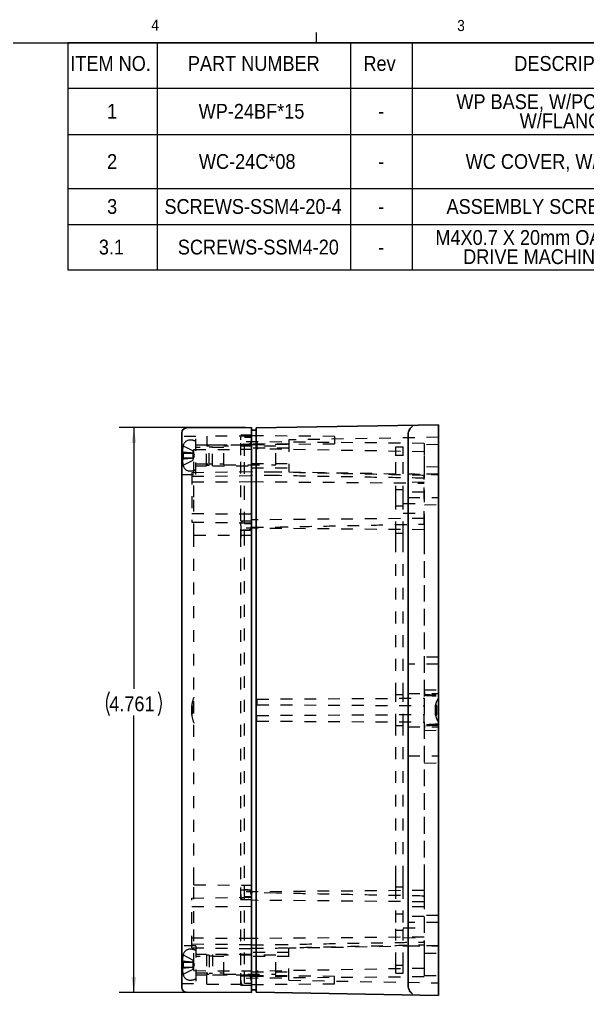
# Model space of a CAD drawing. Header units: inches. Extents: x 0.3 to 21.8, y 0.2 to 16.9.
# Drawn here: x 11.15 to 15.93, y 8.63 to 16.86 of the extents above; entities that cross this region are included whole.
import ezdxf

# ---------------------------------------------------------------- set-up
doc = ezdxf.new("R2010")
doc.units = ezdxf.units.IN
doc.header["$MEASUREMENT"] = 0
doc.linetypes.add('SLD-Dashed', pattern=[0.075, 0.05, -0.025])
doc.linetypes.add('SLD-Solid', pattern=[0])
doc.layers.add('SLD-0', color=7, linetype='SLD-Solid')
doc.styles.add('SLDTEXTSTYLE1', font='GOTHIC.TTF', dxfattribs={"width": 0.913})
doc.dimstyles.new('SLDDIMSTYLE0', dxfattribs={"dimtxt": 0.125, "dimasz": 0.13, "dimexe": 0, "dimexo": 0.0625, "dimgap": 0.03125, "dimtad": 0, "dimtih": 1, "dimtoh": 1, "dimdec": 3, "dimrnd": 1e-09, "dimzin": 12, "dimdsep": 46, "dimtxsty": 'SLDTEXTSTYLE1', "dimsah": 1, "dimcen": 0.09, "dimadec": 0, "dimazin": 3, "dimtfac": 1, "dimtdec": 3, "dimtofl": 0, "dimtmove": 0, "dimatfit": 3, "dimfxl": 0, "dimfrac": 2, "dimtolj": 1, "dimtzin": 12, "dimarcsym": 0})

# ---------------------------------------------------------------- blocks, each defined once
blk = doc.blocks.new('SW_TABLEANNOTATION_1')
at = {"layer": 'SLD-0', "color": 0}
for p, q in [((0, 0), (0, -1.9141)), ((9.968, 0), (0, 0)), ((0.751, 0), (0.751, -0.3824)), ((2.3812, 0), (2.3812, -0.3824)), ((2.8991, 0), (2.8991, -0.3824)), ((5.6668, 0), (5.6668, -0.3824)), ((7.1324, 0), (7.1324, -0.3824)), ((8.2346, 0), (8.2346, -0.3824)), ((9.3955, 0), (9.3955, -0.3824)), ((9.968, -1.9141), (9.968, 0)), ((0, -0.3824), (9.968, -0.3824)), ((0.751, -0.3824), (0.751, -1.9141)), ((2.3812, -0.3824), (2.3812, -1.9141)), ((2.8991, -0.3824), (2.8991, -1.9141)), ((5.6668, -0.3824), (5.6668, -1.9141)), ((7.1324, -0.3824), (7.1324, -1.9141)), ((8.2346, -0.3824), (8.2346, -1.9141)), ((9.3955, -0.3824), (9.3955, -1.9141)), ((0, -0.774), (9.968, -0.774)), ((0, -1.2295), (9.968, -1.2295)), ((0, -1.5317), (9.968, -1.5317)), ((0, -1.9141), (9.968, -1.9141))]:
    blk.add_line(p, q, dxfattribs=at)
at = {"layer": 'SLD-0', "color": 0, "char_height": 0.125, "attachment_point": 1, "style": 'SLDTEXTSTYLE1'}
for s, insert in [('ITEM NO.', (0.0197, -0.1123)), ('PART NUMBER', (1.01, -0.1123)), ('Rev', (2.4892, -0.1123)), ('DESCRIPTION', (3.76, -0.1123)), ('Material', (6.0684, -0.1123)), ('Color', (7.4649, -0.1123)), ('Flame Rating', (8.2864, -0.1123)), ('QTY.', (9.5013, -0.1123)), ('WP BASE, W/PCB BOSSES, ', (3.2718, -0.4343)), ('UL94-HB (UL ', (8.3503, -0.4343)), ('1', (0.3293, -0.5152)), ('WP-24BF*15', (1.1008, -0.5152)), ('POLYCARBONATE', (5.6865, -0.5152)), ('LIGHT GRAY', (7.2038, -0.5152)), ('1', (9.6355, -0.5152)), ('-', (2.6125, -0.5152)), ('W/FLANGES', (3.8055, -0.596)), ('FILE E41613)', (8.3433, -0.596)), ('UL94-HB (UL ', (8.3503, -0.8579)), ('2', (0.3293, -0.9387)), ('WC-24C*08', (1.1028, -0.9387)), ('WC COVER, W/GASKET', (3.3503, -0.9387)), ('POLYCARBONATE', (5.6865, -0.9387)), ('CLEAR', (7.4204, -0.9387)), ('1', (9.6355, -0.9387)), ('-', (2.6125, -0.9387)), ('FILE E41613)', (8.3433, -1.0195)), ('3', (0.3293, -1.3176)), ('SCREWS-SSM4-20-4', (0.8127, -1.3176)), ('ASSEMBLY SCREWS, 4 PACK', (3.189, -1.3176)), ('-', (2.6125, -1.3176)), ('1', (9.6355, -1.3176)), ('M4X0.7 X 20mm OAL, PHILLIPS ', (3.095, -1.5791)), ('3.1', (0.26, -1.6599)), ('  SCREWS-SSM4-20', (0.8404, -1.6599)), ('STAINLESS STEEL', (5.7864, -1.6599)), ('4', (9.6355, -1.6599)), ('-', (2.6125, -1.6599)), ('DRIVE MACHINE SCREW', (3.3296, -1.7407))]:
    blk.add_mtext(s, dxfattribs=dict(at, insert=insert))
blk = doc.blocks.new('*D20')
at = {"layer": 'SLD-0'}
for p, q in [((13.051, 13.4165), (11.9851, 13.4165)), ((12.1101, 13.4165), (12.1101, 11.2155)), ((12.1101, 8.6555), (12.1101, 10.9916)), ((13.051, 8.6555), (11.9851, 8.6555))]:
    blk.add_line(p, q, dxfattribs=at)
for centre, start, end in [((12.1008, 11.0908), 153.43495, 206.56505), ((12.1195, 11.0908), 333.43495, 26.56505)]:
    blk.add_arc(centre, 0.2219, start, end, dxfattribs=at)
for points in [[(12.1101, 13.4165), (12.0901, 13.2865), (12.1301, 13.2865)], [(12.1101, 8.6555), (12.1301, 8.7855), (12.0901, 8.7855)]]:
    blk.add_solid(points, dxfattribs=at)
at = {"layer": 'SLD-0', "insert": (11.9023, 11.1513, 0.0039), "char_height": 0.125, "attachment_point": 1, "style": 'SLDTEXTSTYLE1'}
blk.add_mtext('4.761', dxfattribs=at)

msp = doc.modelspace()

# ---------------------------------------------------------------- linework, layer by layer
at = {"color": 7, "linetype": 'SLD-Solid', "lineweight": 0}
for p, q in [((13.6479, 16.6606), (13.6479, 16.7454)), ((0.5229, 16.6606), (21.5229, 16.6606))]:
    msp.add_line(p, q, dxfattribs=at)
at = {"color": 7, "linetype": 'SLD-Solid', "lineweight": 30}
for p, q in [((12.5528, 13.4137), (13.101, 13.4165)), ((13.101, 13.1815), (13.101, 13.4165)), ((14.6758, 13.4413), (13.1403, 13.4145)), ((13.1403, 13.1783), (13.1403, 13.4145)), ((14.6758, 13.4323), (14.6758, 13.4413)), ((14.6758, 13.4323), (14.6758, 13.2681)), ((12.513, 13.1815), (12.513, 13.3737)), ((13.101, 13.3948), (13.1403, 13.3948)), ((14.4199, 13.2264), (14.4199, 13.3554)), ((14.6758, 13.2681), (14.6758, 13.078)), ((12.513, 8.8905), (12.513, 13.1815)), ((13.101, 8.8905), (13.101, 13.1815)), ((13.1403, 8.8937), (13.1403, 13.1783)), ((14.4199, 13.078), (14.4199, 13.2264)), ((14.4199, 8.994), (14.4199, 13.078)), ((14.6758, 13.078), (14.6758, 8.994)), ((14.4199, 8.8455), (14.4199, 8.994)), ((14.6758, 8.994), (14.6758, 8.8038)), ((12.513, 8.6983), (12.513, 8.8905)), ((13.101, 8.6555), (13.101, 8.8905)), ((13.1403, 8.6575), (13.1403, 8.8937)), ((14.4199, 8.7165), (14.4199, 8.8455)), ((14.6758, 8.8038), (14.6758, 8.6396)), ((12.5528, 8.6583), (13.101, 8.6555)), ((13.101, 8.6772), (13.1403, 8.6772)), ((14.6758, 8.6307), (13.1403, 8.6575)), ((14.6758, 8.6307), (14.6758, 8.6396))]:
    msp.add_line(p, q, dxfattribs=at)
at = {"color": 7, "linetype": 'SLD-Dashed', "lineweight": 0}
for p, q in [((12.633, 13.3415), (12.513, 13.3415)), ((12.633, 13.0215), (12.633, 13.3415)), ((12.726, 13.3455), (12.726, 13.2705)), ((13.097, 13.3455), (12.726, 13.3455)), ((13.011, 13.3545), (13.097, 13.3545)), ((13.011, 13.1845), (13.011, 13.3545)), ((13.0419, 13.3363), (13.101, 13.3368)), ((13.0419, 13.1783), (13.0419, 13.3363)), ((13.097, 13.3665), (13.101, 13.3665)), ((13.097, 13.3665), (13.097, 13.1815)), ((13.801, 13.3424), (13.101, 13.3485)), ((14.6758, 13.3348), (13.416, 13.3128)), ((13.801, 13.3424), (13.801, 13.2806)), ((12.5246, 13.2632), (12.5252, 13.2629)), ((12.5252, 13.2629), (12.6109, 13.2202)), ((12.723, 13.2675), (12.633, 13.2675)), ((12.8692, 13.2504), (12.633, 13.2504)), ((12.723, 13.0955), (12.723, 13.2675)), ((12.743, 13.2615), (12.723, 13.2615)), ((12.726, 13.2705), (13.097, 13.2705)), ((12.743, 13.1015), (12.743, 13.2615)), ((12.773, 13.2525), (12.743, 13.2525)), ((12.773, 13.0955), (12.773, 13.2675)), ((13.097, 13.2675), (12.773, 13.2675)), ((12.8692, 13.1027), (12.8692, 13.2602)), ((13.3062, 13.2602), (12.8692, 13.2602)), ((13.011, 13.2745), (13.097, 13.2745)), ((14.5558, 13.2841), (13.0419, 13.2973)), ((13.101, 13.2745), (13.801, 13.2806)), ((13.416, 13.2783), (13.101, 13.2783)), ((13.416, 13.2783), (13.101, 13.2783)), ((13.416, 13.2432), (13.101, 13.2432)), ((13.1462, 13.2964), (13.1462, 13.2374)), ((13.3062, 13.1027), (13.3062, 13.2602)), ((13.416, 13.3128), (13.416, 13.0437)), ((14.3163, 13.2544), (14.3788, 13.2544)), ((14.3163, 13.1783), (14.3163, 13.2544)), ((14.3788, 13.1783), (14.3788, 13.2544)), ((14.5558, 13.2841), (14.5558, 13.1783)), ((14.6758, 13.2746), (14.5576, 13.2725)), ((14.5576, 13.2712), (14.5576, 13.2725)), ((14.5576, 13.1901), (14.5576, 13.2712)), ((12.5188, 13.2018), (12.5188, 13.2152)), ((12.5188, 13.1477), (12.5188, 13.1612)), ((12.5252, 13.2018), (12.6109, 13.2018)), ((12.5252, 13.1612), (12.6109, 13.1612)), ((12.6109, 13.2036), (12.6109, 13.2202)), ((12.6207, 13.1815), (12.6109, 13.2115)), ((12.6109, 13.2018), (12.6109, 13.2036)), ((12.6109, 13.1612), (12.6109, 13.2018)), ((12.6109, 13.1515), (12.6207, 13.1815)), ((12.6109, 13.1593), (12.6109, 13.1612)), ((12.616, 13.232), (13.097, 13.2345)), ((12.616, 13.1845), (12.616, 13.232)), ((12.616, 12.8295), (12.616, 13.1845)), ((13.011, 12.8295), (13.011, 13.1845)), ((13.0419, 12.8258), (13.0419, 13.1783)), ((13.097, 13.1815), (13.097, 8.8905)), ((14.5558, 13.2128), (13.1462, 13.2374)), ((14.3163, 13.1846), (14.3788, 13.1846)), ((14.3163, 12.8258), (14.3163, 13.1783)), ((14.3788, 12.8258), (14.3788, 13.1783)), ((14.5558, 13.1783), (14.5558, 13.0144)), ((14.5576, 13.078), (14.5576, 13.1901)), ((12.5252, 13.1), (12.6109, 13.1428)), ((12.6109, 13.1428), (12.6109, 13.1593)), ((12.633, 13.1126), (12.8692, 13.1126)), ((12.633, 13.0955), (12.723, 13.0955)), ((12.723, 13.1015), (12.743, 13.1015)), ((12.743, 13.1105), (12.773, 13.1105)), ((12.773, 13.0955), (13.097, 13.0955)), ((12.8692, 13.1027), (13.3062, 13.1027)), ((13.101, 13.1133), (13.416, 13.1133)), ((14.6758, 13.0832), (14.5576, 13.0853)), ((12.513, 13.0215), (12.633, 13.0215)), ((12.598, 13.0385), (13.097, 13.0456)), ((12.598, 13.0385), (12.598, 12.6199)), ((12.598, 13.0065), (13.097, 13.0118)), ((13.101, 13.0783), (13.416, 13.0783)), ((13.101, 13.0783), (13.416, 13.0783)), ((13.3086, 13.0415), (13.101, 13.0433)), ((13.3086, 13.0124), (13.101, 13.0142)), ((13.416, 13.0437), (14.6758, 13.0218)), ((14.6758, 13.0242), (14.4199, 13.0242)), ((14.5558, 12.9908), (14.5558, 13.0114)), ((14.5576, 11.1897), (14.5576, 13.078)), ((12.598, 12.959), (13.097, 12.9615)), ((13.101, 12.9617), (14.5558, 12.949)), ((14.5558, 12.9555), (14.3788, 12.9524)), ((14.5558, 12.6133), (14.5558, 12.9806)), ((14.3788, 12.892), (14.3163, 12.892)), ((14.5558, 12.872), (14.3788, 12.872)), ((12.616, 12.509), (12.616, 12.8295)), ((13.011, 12.6315), (13.011, 12.8295)), ((13.0419, 12.6079), (13.0419, 12.8258)), ((14.3163, 12.526), (14.3163, 12.8258)), ((14.3163, 12.757), (14.3788, 12.757)), ((14.3788, 12.526), (14.3788, 12.8258)), ((14.3788, 12.777), (14.5558, 12.777)), ((14.4199, 12.8273), (14.6758, 12.8273)), ((14.5576, 12.7662), (14.6758, 12.7683)), ((12.598, 12.692), (13.097, 12.6895)), ((14.3788, 12.6965), (14.5558, 12.6934)), ((12.598, 12.6199), (13.097, 12.6134)), ((13.011, 12.6315), (13.097, 12.6315)), ((13.011, 12.4615), (13.011, 12.6315)), ((13.011, 12.5915), (13.011, 12.4615)), ((13.0419, 12.6079), (13.101, 12.6084)), ((13.0419, 12.4498), (13.0419, 12.6079)), ((14.5558, 12.6517), (13.101, 12.639)), ((14.5558, 12.6028), (14.5558, 12.5557)), ((12.616, 12.509), (13.097, 12.5115)), ((12.616, 12.4615), (12.616, 12.509)), ((13.011, 12.5515), (13.097, 12.5515)), ((14.5558, 12.5557), (13.0419, 12.5689)), ((13.101, 12.5765), (13.3086, 12.5783)), ((14.3163, 12.4498), (14.3163, 12.526)), ((14.3163, 12.526), (14.3788, 12.526)), ((14.3788, 12.4498), (14.3788, 12.526)), ((14.5558, 12.5557), (14.5558, 12.4498)), ((12.616, 9.6105), (12.616, 12.4615)), ((13.011, 9.6105), (13.011, 12.4615)), ((13.0419, 9.6222), (13.0419, 12.4498)), ((14.3163, 11.1668), (14.3163, 12.4498)), ((14.3788, 11.1668), (14.3788, 12.4498)), ((14.5558, 12.4498), (14.5558, 11.1366)), ((14.6758, 11.4809), (14.5576, 11.4829)), ((14.6758, 11.4218), (14.4199, 11.4218)), ((14.5576, 11.2068), (14.6758, 11.2059)), ((13.1462, 11.1285), (14.5558, 11.1366)), ((13.1462, 11.1285), (13.1462, 11.0813)), ((14.3163, 11.1668), (14.3788, 11.1668)), ((14.3163, 10.9051), (14.3163, 11.1668)), ((14.3788, 10.9051), (14.3788, 11.1668)), ((14.4199, 11.1767), (14.6758, 11.1767)), ((14.5558, 11.1366), (14.5558, 11.0731)), ((14.5576, 11.17), (14.6758, 11.164)), ((14.5576, 11.1696), (14.5576, 11.169)), ((12.596, 11.0677), (12.596, 11.0042)), ((12.606, 11.066), (12.596, 11.0677)), ((12.606, 11.066), (12.606, 11.006)), ((13.1462, 11.0813), (14.5558, 11.0731)), ((14.5558, 11.0731), (14.5558, 10.9988)), ((14.6509, 10.9942), (14.6509, 11.0777)), ((14.6609, 11.076), (14.6509, 11.0777)), ((14.6609, 10.996), (14.6609, 11.076)), ((12.596, 11.0042), (12.606, 11.006)), ((13.1462, 10.9907), (14.5558, 10.9988)), ((13.1462, 10.9435), (13.1462, 10.9907)), ((13.1462, 10.9435), (14.5558, 10.9353)), ((14.5558, 10.9353), (14.5558, 10.9988)), ((14.6509, 10.9942), (14.6609, 10.996)), ((14.3163, 9.6222), (14.3163, 10.9051)), ((14.3163, 10.9051), (14.3788, 10.9051)), ((14.3788, 9.6222), (14.3788, 10.9051)), ((14.4199, 10.8953), (14.6758, 10.8953)), ((14.5558, 10.9353), (14.5558, 9.6222)), ((14.5576, 10.903), (14.5576, 10.9023)), ((14.5576, 8.994), (14.5576, 10.8823)), ((14.5576, 10.8652), (14.6758, 10.8661)), ((14.4199, 10.6502), (14.6758, 10.6502)), ((14.5576, 10.589), (14.6758, 10.5911)), ((12.616, 9.5629), (12.616, 9.6105)), ((12.616, 9.5629), (13.097, 9.5605)), ((12.616, 9.2425), (12.616, 9.5629)), ((13.011, 9.4405), (13.011, 9.6105)), ((13.0419, 9.4641), (13.0419, 9.6222)), ((14.3163, 9.546), (14.3163, 9.6222)), ((14.3163, 9.546), (14.3788, 9.546)), ((14.3163, 9.2462), (14.3163, 9.546)), ((14.3788, 9.546), (14.3788, 9.6222)), ((14.3788, 9.2462), (14.3788, 9.546)), ((14.5558, 9.6222), (14.5558, 9.5163)), ((13.011, 9.5205), (13.097, 9.5205)), ((14.5558, 9.5163), (13.0419, 9.5031)), ((13.0419, 9.4641), (13.101, 9.4636)), ((13.0419, 9.2462), (13.0419, 9.4641)), ((13.3086, 9.4936), (13.101, 9.4954)), ((14.5558, 9.5163), (14.5558, 9.4691)), ((12.598, 9.4521), (13.097, 9.4585)), ((12.598, 9.0335), (12.598, 9.4521)), ((12.598, 9.38), (13.097, 9.3825)), ((13.011, 9.4405), (13.097, 9.4405)), ((13.011, 9.2425), (13.011, 9.4405)), ((14.5558, 9.4202), (13.101, 9.4329)), ((14.5558, 9.3785), (14.3788, 9.3754)), ((14.5558, 9.4586), (14.5558, 9.0913)), ((14.3788, 9.315), (14.3163, 9.315)), ((14.5558, 9.295), (14.3788, 9.295)), ((14.6758, 9.3037), (14.5576, 9.3058)), ((12.616, 8.8875), (12.616, 9.2425)), ((13.011, 8.8875), (13.011, 9.2425)), ((13.0419, 8.8937), (13.0419, 9.2462)), ((14.3163, 8.8937), (14.3163, 9.2462)), ((14.3788, 8.8937), (14.3788, 9.2462)), ((14.6758, 9.2446), (14.4199, 9.2446)), ((14.3163, 9.18), (14.3788, 9.18)), ((14.3788, 9.2), (14.5558, 9.2)), ((12.633, 9.0505), (12.513, 9.0505)), ((13.097, 9.1105), (12.598, 9.113)), ((12.598, 9.0655), (13.097, 9.0602)), ((12.633, 9.0505), (12.633, 8.7305)), ((14.5558, 9.1229), (13.101, 9.1102)), ((13.101, 9.0577), (13.3086, 9.0595)), ((14.6758, 9.0502), (13.416, 9.0282)), ((14.3788, 9.1195), (14.5558, 9.1164)), ((14.5558, 9.0811), (14.5558, 9.0605)), ((14.5558, 9.0576), (14.5558, 8.8937)), ((12.5246, 8.9722), (12.5252, 8.9719)), ((12.5252, 8.9719), (12.6109, 8.9292)), ((12.598, 9.0335), (13.097, 9.0264)), ((12.723, 8.9765), (12.633, 8.9765)), ((12.723, 8.9765), (12.723, 8.8045)), ((12.743, 8.9705), (12.723, 8.9705)), ((12.743, 8.9705), (12.743, 8.8105)), ((12.773, 8.9765), (12.773, 8.8045)), ((13.097, 8.9765), (12.773, 8.9765)), ((12.8692, 8.8117), (12.8692, 8.9692)), ((13.3062, 8.9692), (12.8692, 8.9692)), ((13.101, 9.0286), (13.3086, 9.0304)), ((13.416, 8.9937), (13.101, 8.9937)), ((13.416, 8.9937), (13.101, 8.9937)), ((13.3062, 8.8117), (13.3062, 8.9692)), ((13.416, 8.7592), (13.416, 9.0282)), ((14.4199, 9.0478), (14.6758, 9.0478)), ((14.5576, 8.8819), (14.5576, 8.994)), ((14.5576, 8.9867), (14.6758, 8.9887)), ((12.5188, 8.9108), (12.5188, 8.9242)), ((12.5252, 8.9108), (12.6109, 8.9108)), ((12.6109, 8.9126), (12.6109, 8.9292)), ((12.6207, 8.8905), (12.6109, 8.9205)), ((12.6109, 8.9108), (12.6109, 8.9126)), ((12.6109, 8.8702), (12.6109, 8.9108)), ((12.6109, 8.8605), (12.6207, 8.8905)), ((12.616, 8.8399), (12.616, 8.8875)), ((12.8692, 8.9594), (12.633, 8.9594)), ((12.773, 8.9615), (12.743, 8.9615)), ((13.011, 8.7175), (13.011, 8.8875)), ((13.0419, 8.7357), (13.0419, 8.8937)), ((13.097, 8.8905), (13.097, 8.7055)), ((13.416, 8.9587), (13.101, 8.9587)), ((14.3163, 8.8175), (14.3163, 8.8937)), ((14.3163, 8.8873), (14.3788, 8.8873)), ((14.3788, 8.8175), (14.3788, 8.8937)), ((14.5558, 8.8937), (14.5558, 8.7878)), ((12.5188, 8.8567), (12.5188, 8.8702)), ((12.5252, 8.8702), (12.6109, 8.8702)), ((12.5252, 8.809), (12.6109, 8.8518)), ((12.6109, 8.8683), (12.6109, 8.8702)), ((12.6109, 8.8518), (12.6109, 8.8683)), ((12.616, 8.8399), (13.097, 8.8375)), ((12.633, 8.8216), (12.8692, 8.8216)), ((12.633, 8.8045), (12.723, 8.8045)), ((12.723, 8.8105), (12.743, 8.8105)), ((12.726, 8.7265), (12.726, 8.8015)), ((13.097, 8.8015), (12.726, 8.8015)), ((12.743, 8.8195), (12.773, 8.8195)), ((12.773, 8.8045), (13.097, 8.8045)), ((12.8692, 8.8117), (13.3062, 8.8117)), ((13.101, 8.8287), (13.416, 8.8287)), ((14.5558, 8.8592), (13.1462, 8.8346)), ((13.1462, 8.7755), (13.1462, 8.8346)), ((14.3163, 8.8175), (14.3788, 8.8175)), ((14.5576, 8.8007), (14.5576, 8.8819)), ((12.513, 8.7305), (12.633, 8.7305)), ((12.726, 8.7265), (13.097, 8.7265)), ((13.011, 8.7975), (13.097, 8.7975)), ((14.5558, 8.7878), (13.0419, 8.7746)), ((13.0419, 8.7357), (13.101, 8.7351)), ((13.801, 8.7914), (13.101, 8.7975)), ((13.101, 8.7937), (13.416, 8.7937)), ((13.101, 8.7937), (13.416, 8.7937)), ((13.101, 8.7235), (13.801, 8.7296)), ((13.416, 8.7592), (14.6758, 8.7372)), ((13.801, 8.7296), (13.801, 8.7914)), ((14.5576, 8.8007), (14.5576, 8.7995)), ((14.5576, 8.7995), (14.6758, 8.7974)), ((13.011, 8.7175), (13.097, 8.7175)), ((13.097, 8.7055), (13.101, 8.7055))]:
    msp.add_line(p, q, dxfattribs=at)
at = {"color": 7, "linetype": 'SLD-Solid', "lineweight": 30}
for centre, start, end in [((12.553, 13.3737), 90.29, 180), ((12.553, 8.6983), 180, 269.71)]:
    msp.add_arc(centre, 0.04, start, end, dxfattribs=at)
at = {"color": 7, "linetype": 'SLD-Dashed', "lineweight": 0}
for centre, radius, start, end in [((12.6763, 13.2208), 0.1575, 160.97383, 164.38936), ((12.5832, 13.2529), 0.0591, 90, 160.97383), ((12.5832, 13.2013), 0.1106, 63.285, 90), ((12.6763, 13.1421), 0.1575, 195.6113, 199.02617), ((12.5832, 13.11), 0.0591, 199.02617, 270), ((12.5832, 13.1616), 0.1106, 270, 296.715), ((12.8832, 11.036), 0.289, 157.63002, 173.69063), ((14.8397, 11.036), 0.1933, 147.98286, 167.52479), ((12.8832, 11.036), 0.289, 186.30937, 202.36998), ((14.8397, 11.036), 0.1933, 192.47521, 212.01714), ((12.6763, 8.9298), 0.1575, 160.97383, 164.38936), ((12.5832, 8.9619), 0.0591, 90, 160.97383), ((12.5832, 8.9103), 0.1106, 63.285, 90), ((12.6763, 8.8511), 0.1575, 195.6113, 199.02617), ((12.5832, 8.819), 0.0591, 199.02617, 270), ((12.5832, 8.8706), 0.1106, 270, 296.715)]:
    msp.add_arc(centre, radius, start, end, dxfattribs=at)
at = {"color": 7, "linetype": 'SLD-Solid', "lineweight": 30}
for points in [[(14.4199, 13.3554), (14.4199, 13.3646), (14.4214, 13.3729), (14.4262, 13.3882), (14.4295, 13.3952), (14.4368, 13.4073), (14.4409, 13.4126), (14.4473, 13.4194), (14.4495, 13.4215), (14.454, 13.4254), (14.4563, 13.4271), (14.4585, 13.4287)], [(14.4199, 8.7165), (14.4199, 8.7074), (14.4214, 8.699), (14.4262, 8.6837), (14.4295, 8.6768), (14.4368, 8.6646), (14.4409, 8.6594), (14.4473, 8.6525), (14.4495, 8.6504), (14.454, 8.6466), (14.4563, 8.6448), (14.4585, 8.6433)]]:
    msp.add_open_spline(points, degree=3, knots=[0, 0, 0, 0, 0.25, 0.25, 0.5, 0.5, 0.75, 0.75, 0.875, 0.875, 1, 1, 1, 1], dxfattribs=at)
at = {"color": 7, "linetype": 'SLD-Dashed', "lineweight": 0}
for points, knots in [([(13.011, 13.3145), (13.011, 13.3175), (13.011, 13.3229), (13.0116, 13.3305), (13.0126, 13.3365), (13.0141, 13.3411), (13.016, 13.3446), (13.0187, 13.3478), (13.0226, 13.3504), (13.0279, 13.3524), (13.0337, 13.3535), (13.0401, 13.3541), (13.0468, 13.3544), (13.0538, 13.3545), (13.0609, 13.3544), (13.0673, 13.3542), (13.073, 13.3538), (13.0781, 13.3532), (13.0825, 13.3522), (13.0863, 13.3508), (13.0897, 13.3486), (13.0926, 13.3452), (13.0947, 13.3404), (13.0959, 13.3349), (13.0966, 13.3287), (13.0969, 13.3219), (13.0969, 13.3171), (13.097, 13.3145)], [0, 0, 0, 0, 0.062044, 0.114485, 0.158553, 0.188434, 0.215417, 0.241065, 0.274567, 0.312298, 0.356912, 0.398016, 0.445124, 0.49671, 0.546018, 0.591354, 0.631121, 0.665749, 0.697211, 0.724762, 0.749884, 0.781396, 0.816493, 0.858769, 0.898701, 0.945531, 1, 1, 1, 1]), ([(12.5252, 13.2629), (12.5242, 13.2591), (12.5222, 13.2514), (12.5202, 13.2395), (12.519, 13.2274), (12.5189, 13.2193), (12.5188, 13.2152)], [0, 0, 0, 0, 0.246787, 0.494897, 0.746863, 1, 1, 1, 1]), ([(13.097, 13.3145), (13.0969, 13.312), (13.0969, 13.3073), (13.0966, 13.3008), (13.096, 13.2952), (13.0951, 13.2904), (13.0938, 13.2863), (13.0919, 13.2829), (13.0892, 13.2799), (13.0852, 13.2776), (13.08, 13.276), (13.0742, 13.2752), (13.0679, 13.2748), (13.0612, 13.2745), (13.0541, 13.2744), (13.0471, 13.2745), (13.0406, 13.2748), (13.0349, 13.2753), (13.0298, 13.2762), (13.0254, 13.2774), (13.0216, 13.2792), (13.0182, 13.2816), (13.0154, 13.2852), (13.0132, 13.2901), (13.012, 13.2955), (13.0113, 13.3014), (13.011, 13.3076), (13.011, 13.3121), (13.011, 13.3145)], [0, 0, 0, 0, 0.0521623, 0.0973354, 0.1361569, 0.1693892, 0.1992691, 0.22557, 0.2502088, 0.2824894, 0.319417, 0.3636447, 0.4046353, 0.4517146, 0.5032977, 0.5526039, 0.5979609, 0.6378205, 0.6726792, 0.7046058, 0.7329055, 0.7590112, 0.7917712, 0.8274231, 0.8688862, 0.9068835, 0.9504082, 1, 1, 1, 1]), ([(12.5188, 13.2118), (12.5414, 13.2099), (12.5721, 13.2072), (12.6028, 13.2044), (12.6109, 13.2036)], [0, 0, 0, 0, 0.73688, 1, 1, 1, 1]), ([(12.5188, 13.2018), (12.5188, 13.2018), (12.519, 13.2018), (12.5202, 13.2018), (12.5221, 13.2018), (12.5242, 13.2018), (12.5252, 13.2018)], [0, 0, 0, 0, 0.247097, 0.495217, 0.746918, 1, 1, 1, 1]), ([(12.5252, 13.1612), (12.5242, 13.1612), (12.5222, 13.1612), (12.5202, 13.1612), (12.519, 13.1612), (12.5189, 13.1612), (12.5188, 13.1612)], [0, 0, 0, 0, 0.246787, 0.494897, 0.746863, 1, 1, 1, 1]), ([(12.5252, 13.2018), (12.5249, 13.195), (12.5243, 13.1815), (12.5249, 13.168), (12.5252, 13.1612)], [0, 0, 0, 0, 0.498802, 1, 1, 1, 1]), ([(12.6109, 13.1593), (12.5923, 13.1576), (12.5616, 13.1548), (12.5309, 13.1522), (12.5188, 13.1512)], [0, 0, 0, 0, 0.606637, 1, 1, 1, 1]), ([(12.5188, 13.1477), (12.5188, 13.1438), (12.519, 13.1358), (12.5202, 13.1238), (12.5221, 13.1118), (12.5242, 13.104), (12.5252, 13.1)], [0, 0, 0, 0, 0.247097, 0.495217, 0.746918, 1, 1, 1, 1]), ([(12.5252, 13.1), (12.5248, 13.0998), (12.5244, 13.0996), (12.5246, 13.0997), (12.5246, 13.0997)], [0, 0, 0, 0, 0.997234, 1, 1, 1, 1]), ([(14.5558, 13.0142), (14.4785, 13.0157), (14.2853, 13.0196), (13.9847, 13.026), (13.6607, 13.0332), (13.4382, 13.0383), (13.323, 13.0411), (13.3086, 13.0415)], [0, 0, 0, 0, 0.185782, 0.464758, 0.72299, 0.96533, 1, 1, 1, 1]), ([(14.5558, 12.9906), (14.4262, 12.9928), (14.1441, 12.9974), (13.7284, 13.0047), (13.4422, 13.0099), (13.3086, 13.0124)], [0, 0, 0, 0, 0.311733, 0.678485, 1, 1, 1, 1]), ([(14.5558, 13.0114), (14.5558, 13.0121), (14.5558, 13.0135), (14.5558, 13.0143), (14.5558, 13.0141), (14.5558, 13.0141)], [0, 0, 0, 0, 0.446624, 0.893251, 1, 1, 1, 1]), ([(14.5558, 12.9806), (14.5558, 12.9817), (14.5558, 12.984), (14.5558, 12.987), (14.5558, 12.9892), (14.5558, 12.9905), (14.5558, 12.9905), (14.5558, 12.9905)], [0, 0, 0, 0, 0.214764, 0.429528, 0.644267, 0.858978, 1, 1, 1, 1]), ([(13.011, 12.5915), (13.011, 12.5945), (13.011, 12.5999), (13.0116, 12.6075), (13.0126, 12.6135), (13.0141, 12.6181), (13.016, 12.6216), (13.0187, 12.6248), (13.0226, 12.6274), (13.0279, 12.6294), (13.0337, 12.6305), (13.0401, 12.6311), (13.0468, 12.6314), (13.0538, 12.6315), (13.0609, 12.6314), (13.0673, 12.6312), (13.073, 12.6308), (13.0781, 12.6302), (13.0825, 12.6292), (13.0863, 12.6278), (13.0897, 12.6256), (13.0926, 12.6222), (13.0947, 12.6174), (13.0959, 12.6119), (13.0966, 12.6057), (13.0969, 12.5989), (13.0969, 12.5941), (13.097, 12.5915)], [0, 0, 0, 0, 0.062044, 0.114485, 0.158553, 0.188434, 0.215417, 0.241065, 0.274567, 0.312298, 0.356912, 0.398016, 0.445124, 0.49671, 0.546018, 0.591354, 0.631121, 0.665749, 0.697211, 0.724762, 0.749884, 0.781396, 0.816493, 0.858769, 0.898701, 0.945531, 1, 1, 1, 1]), ([(13.097, 12.5915), (13.0969, 12.589), (13.0969, 12.5843), (13.0966, 12.5778), (13.096, 12.5722), (13.0951, 12.5674), (13.0938, 12.5633), (13.0919, 12.5599), (13.0892, 12.5569), (13.0852, 12.5546), (13.08, 12.553), (13.0742, 12.5522), (13.0679, 12.5518), (13.0612, 12.5515), (13.0541, 12.5514), (13.0471, 12.5515), (13.0406, 12.5518), (13.0349, 12.5523), (13.0298, 12.5532), (13.0254, 12.5544), (13.0216, 12.5562), (13.0182, 12.5586), (13.0154, 12.5622), (13.0132, 12.5671), (13.012, 12.5725), (13.0113, 12.5784), (13.011, 12.5846), (13.011, 12.5891), (13.011, 12.5915)], [0, 0, 0, 0, 0.052162, 0.097335, 0.136157, 0.169389, 0.199269, 0.22557, 0.250209, 0.282489, 0.319417, 0.363645, 0.404635, 0.451715, 0.503298, 0.552604, 0.597961, 0.637821, 0.672679, 0.704606, 0.732905, 0.759011, 0.791771, 0.827423, 0.868886, 0.906884, 0.950408, 1, 1, 1, 1]), ([(13.3086, 12.5784), (13.401, 12.5804), (13.6063, 12.5849), (13.9321, 12.5915), (14.2554, 12.5978), (14.4658, 12.6017), (14.5558, 12.6033)], [0, 0, 0, 0, 0.222369, 0.493845, 0.783678, 1, 1, 1, 1]), ([(14.5558, 12.6034), (14.5558, 12.6034), (14.5558, 12.6036), (14.5558, 12.6053), (14.5558, 12.6078), (14.5558, 12.6106), (14.5558, 12.6125), (14.5558, 12.6133)], [0, 0, 0, 0, 0.205611, 0.42024, 0.634858, 0.849493, 1, 1, 1, 1]), ([(14.5576, 11.1897), (14.5576, 11.1886), (14.5576, 11.1863), (14.5576, 11.1831), (14.5576, 11.1801), (14.5576, 11.1773), (14.5576, 11.1749), (14.5576, 11.1729), (14.5576, 11.1714), (14.5576, 11.1704), (14.5576, 11.1699), (14.5576, 11.17), (14.5576, 11.17)], [0, 0, 0, 0, 0.107554, 0.215107, 0.322667, 0.430225, 0.537679, 0.645131, 0.752448, 0.859765, 0.967014, 1, 1, 1, 1]), ([(14.5576, 11.169), (14.5576, 11.1681), (14.5576, 11.1664), (14.5576, 11.1643), (14.5576, 11.1626), (14.5576, 11.1614), (14.5576, 11.1608), (14.5576, 11.1608), (14.5576, 11.1608)], [0, 0, 0, 0, 0.1778885, 0.3557758, 0.5336742, 0.7115713, 0.8892702, 1, 1, 1, 1]), ([(14.5576, 11.1609), (14.5888, 11.1592), (14.6282, 11.1571), (14.6676, 11.1548), (14.6758, 11.1543)], [0, 0, 0, 0, 0.791625, 1, 1, 1, 1]), ([(14.6758, 10.908), (14.6734, 10.9078), (14.6341, 10.9057), (14.5947, 10.9038), (14.5576, 10.9019)], [0, 0, 0, 0, 0.058951, 1, 1, 1, 1]), ([(14.6758, 10.9177), (14.6569, 10.9166), (14.6175, 10.9143), (14.5782, 10.9122), (14.5576, 10.9111)], [0, 0, 0, 0, 0.478909, 1, 1, 1, 1]), ([(14.5576, 10.9111), (14.5576, 10.9111), (14.5576, 10.9111), (14.5576, 10.9105), (14.5576, 10.9093), (14.5576, 10.9076), (14.5576, 10.9055), (14.5576, 10.9038), (14.5576, 10.903)], [0, 0, 0, 0, 0.122919, 0.300254, 0.477591, 0.655135, 0.832681, 1, 1, 1, 1]), ([(14.5576, 10.9019), (14.5576, 10.9019), (14.5576, 10.9019), (14.5576, 10.9013), (14.5576, 10.9001), (14.5576, 10.8984), (14.5576, 10.8963), (14.5576, 10.8938), (14.5576, 10.8909), (14.5576, 10.8878), (14.5576, 10.8849), (14.5576, 10.883), (14.5576, 10.8823)], [0, 0, 0, 0, 0.069923, 0.177241, 0.28456, 0.391811, 0.499062, 0.606343, 0.713624, 0.821019, 0.928415, 1, 1, 1, 1]), ([(13.097, 9.4805), (13.0969, 9.483), (13.0969, 9.4876), (13.0966, 9.4942), (13.096, 9.4998), (13.0951, 9.5046), (13.0938, 9.5087), (13.0919, 9.5121), (13.0892, 9.515), (13.0852, 9.5174), (13.08, 9.5189), (13.0742, 9.5197), (13.0679, 9.5202), (13.0612, 9.5204), (13.0541, 9.5205), (13.0471, 9.5204), (13.0406, 9.5201), (13.0349, 9.5196), (13.0298, 9.5188), (13.0254, 9.5175), (13.0216, 9.5158), (13.0182, 9.5133), (13.0154, 9.5097), (13.0132, 9.5049), (13.012, 9.4995), (13.0113, 9.4936), (13.011, 9.4873), (13.011, 9.4829), (13.011, 9.4805)], [0, 0, 0, 0, 0.052162, 0.097335, 0.136157, 0.169389, 0.199269, 0.22557, 0.250209, 0.282489, 0.319417, 0.363645, 0.404635, 0.451715, 0.503298, 0.552604, 0.597961, 0.637821, 0.672679, 0.704606, 0.732905, 0.759011, 0.791771, 0.827423, 0.868886, 0.906884, 0.950408, 1, 1, 1, 1]), ([(13.011, 9.4805), (13.011, 9.4775), (13.011, 9.472), (13.0116, 9.4644), (13.0126, 9.4584), (13.0141, 9.4538), (13.016, 9.4503), (13.0187, 9.4472), (13.0226, 9.4445), (13.0279, 9.4426), (13.0337, 9.4415), (13.0401, 9.4408), (13.0468, 9.4405), (13.0538, 9.4404), (13.0609, 9.4405), (13.0673, 9.4407), (13.073, 9.4411), (13.0781, 9.4417), (13.0825, 9.4427), (13.0863, 9.4442), (13.0897, 9.4464), (13.0926, 9.4497), (13.0947, 9.4546), (13.0959, 9.4601), (13.0966, 9.4662), (13.0969, 9.473), (13.0969, 9.4779), (13.097, 9.4805)], [0, 0, 0, 0, 0.062044, 0.114485, 0.158553, 0.188434, 0.215417, 0.241065, 0.274567, 0.312298, 0.356912, 0.398016, 0.445124, 0.49671, 0.546018, 0.591354, 0.631121, 0.665749, 0.697211, 0.724762, 0.749884, 0.781396, 0.816493, 0.858769, 0.898701, 0.945531, 1, 1, 1, 1]), ([(14.5558, 9.4686), (14.4531, 9.4705), (14.2292, 9.4747), (13.893, 9.4813), (13.5799, 9.4876), (13.3881, 9.4918), (13.3086, 9.4936)], [0, 0, 0, 0, 0.246993, 0.538441, 0.808818, 1, 1, 1, 1]), ([(14.5558, 9.4586), (14.5558, 9.4598), (14.5558, 9.462), (14.5558, 9.465), (14.5558, 9.4672), (14.5558, 9.4685), (14.5558, 9.4685), (14.5558, 9.4685)], [0, 0, 0, 0, 0.214781, 0.429564, 0.644315, 0.85903, 1, 1, 1, 1]), ([(13.3086, 9.0595), (13.3569, 9.0604), (13.5522, 9.0641), (13.9034, 9.0703), (14.2708, 9.0767), (14.4912, 9.0803), (14.5558, 9.0813)], [0, 0, 0, 0, 0.116165, 0.469862, 0.84474, 1, 1, 1, 1]), ([(13.3086, 9.0305), (13.3602, 9.0317), (13.5149, 9.0355), (13.7791, 9.0415), (14.1092, 9.0487), (14.3701, 9.0541), (14.5217, 9.0571), (14.5558, 9.0578)], [0, 0, 0, 0, 0.124109, 0.372277, 0.635488, 0.917965, 1, 1, 1, 1]), ([(14.5558, 9.0814), (14.5558, 9.0814), (14.5558, 9.0813), (14.5558, 9.0821), (14.5558, 9.0839), (14.5558, 9.0866), (14.5558, 9.0893), (14.5558, 9.0909), (14.5558, 9.0913)], [0, 0, 0, 0, 0.048154, 0.262946, 0.47771, 0.692469, 0.907246, 1, 1, 1, 1]), ([(14.5558, 9.0579), (14.5558, 9.0579), (14.5558, 9.0578), (14.5558, 9.0586), (14.5558, 9.0599), (14.5558, 9.0605)], [0, 0, 0, 0, 0.15334, 0.599544, 1, 1, 1, 1]), ([(12.5252, 8.9719), (12.5242, 8.9681), (12.5222, 8.9604), (12.5202, 8.9485), (12.519, 8.9364), (12.5189, 8.9283), (12.5188, 8.9242)], [0, 0, 0, 0, 0.246787, 0.494897, 0.746863, 1, 1, 1, 1]), ([(12.5188, 8.9208), (12.5414, 8.9189), (12.5721, 8.9162), (12.6028, 8.9134), (12.6109, 8.9126)], [0, 0, 0, 0, 0.73688, 1, 1, 1, 1]), ([(12.5188, 8.9108), (12.5188, 8.9108), (12.519, 8.9108), (12.5202, 8.9108), (12.5221, 8.9108), (12.5242, 8.9108), (12.5252, 8.9108)], [0, 0, 0, 0, 0.247097, 0.495217, 0.746918, 1, 1, 1, 1]), ([(12.5252, 8.9108), (12.5249, 8.904), (12.5243, 8.8905), (12.5249, 8.877), (12.5252, 8.8702)], [0, 0, 0, 0, 0.498802, 1, 1, 1, 1]), ([(12.5252, 8.8702), (12.5242, 8.8702), (12.5222, 8.8702), (12.5202, 8.8702), (12.519, 8.8702), (12.5189, 8.8702), (12.5188, 8.8702)], [0, 0, 0, 0, 0.246787, 0.494897, 0.746863, 1, 1, 1, 1]), ([(12.6109, 8.8683), (12.5923, 8.8666), (12.5616, 8.8638), (12.5309, 8.8612), (12.5188, 8.8602)], [0, 0, 0, 0, 0.606637, 1, 1, 1, 1]), ([(12.5188, 8.8567), (12.5188, 8.8528), (12.519, 8.8448), (12.5202, 8.8328), (12.5221, 8.8208), (12.5242, 8.813), (12.5252, 8.809)], [0, 0, 0, 0, 0.247097, 0.495217, 0.746918, 1, 1, 1, 1]), ([(12.5252, 8.809), (12.5248, 8.8088), (12.5244, 8.8086), (12.5246, 8.8087), (12.5246, 8.8087)], [0, 0, 0, 0, 0.997234, 1, 1, 1, 1]), ([(13.097, 8.7575), (13.0969, 8.76), (13.0969, 8.7646), (13.0966, 8.7712), (13.096, 8.7768), (13.0951, 8.7816), (13.0938, 8.7857), (13.0919, 8.7891), (13.0892, 8.792), (13.0852, 8.7944), (13.08, 8.7959), (13.0742, 8.7967), (13.0679, 8.7972), (13.0612, 8.7974), (13.0541, 8.7975), (13.0471, 8.7974), (13.0406, 8.7971), (13.0349, 8.7966), (13.0298, 8.7958), (13.0254, 8.7945), (13.0216, 8.7928), (13.0182, 8.7903), (13.0154, 8.7867), (13.0132, 8.7819), (13.012, 8.7765), (13.0113, 8.7706), (13.011, 8.7643), (13.011, 8.7599), (13.011, 8.7575)], [0, 0, 0, 0, 0.052162, 0.097335, 0.136157, 0.169389, 0.199269, 0.22557, 0.250209, 0.282489, 0.319417, 0.363645, 0.404635, 0.451715, 0.503298, 0.552604, 0.597961, 0.637821, 0.672679, 0.704606, 0.732905, 0.759011, 0.791771, 0.827423, 0.868886, 0.906884, 0.950408, 1, 1, 1, 1]), ([(13.011, 8.7575), (13.011, 8.7545), (13.011, 8.749), (13.0116, 8.7414), (13.0126, 8.7354), (13.0141, 8.7308), (13.016, 8.7273), (13.0187, 8.7242), (13.0226, 8.7215), (13.0279, 8.7196), (13.0337, 8.7185), (13.0401, 8.7178), (13.0468, 8.7175), (13.0538, 8.7174), (13.0609, 8.7175), (13.0673, 8.7177), (13.073, 8.7181), (13.0781, 8.7187), (13.0825, 8.7197), (13.0863, 8.7212), (13.0897, 8.7234), (13.0926, 8.7267), (13.0947, 8.7316), (13.0959, 8.7371), (13.0966, 8.7432), (13.0969, 8.75), (13.0969, 8.7549), (13.097, 8.7575)], [0, 0, 0, 0, 0.062044, 0.114485, 0.158553, 0.188434, 0.215417, 0.241065, 0.274567, 0.312298, 0.356912, 0.398016, 0.445124, 0.49671, 0.546018, 0.591354, 0.631121, 0.665749, 0.697211, 0.724762, 0.749884, 0.781396, 0.816493, 0.858769, 0.898701, 0.945531, 1, 1, 1, 1])]:
    msp.add_open_spline(points, degree=3, knots=knots, dxfattribs=at)

# ---------------------------------------------------------------- block references
at = {"layer": 'SLD-0'}
msp.add_blockref('SW_TABLEANNOTATION_1', (11.5549, 16.6606), dxfattribs=at)

# ---------------------------------------------------------------- texts
at = {"color": 7, "linetype": 'Continuous', "lineweight": 0, "char_height": 0.0937, "attachment_point": 1, "style": 'SLDTEXTSTYLE1'}
for s, insert in [('4', (12.2572, 16.8561)), ('3', (14.8341, 16.8525))]:
    msp.add_mtext(s, dxfattribs=dict(at, insert=insert))

# ---------------------------------------------------------------- dimensions: what is measured, and where the dimension line sits
at = {"layer": 'SLD-0'}
dim = msp.add_linear_dim(base=(12.1101, 13.4165), p1=(13.101, 8.6555), p2=(13.101, 13.4165), angle=90, text='(<>)', dimstyle='SLDDIMSTYLE0', dxfattribs=at)
dim.commit()
dim.dimension.update_dxf_attribs({"geometry": '*D20', "text_midpoint": (12.1101, 11.1035), "dimtype": 160})

doc.saveas('drawing.dxf')
